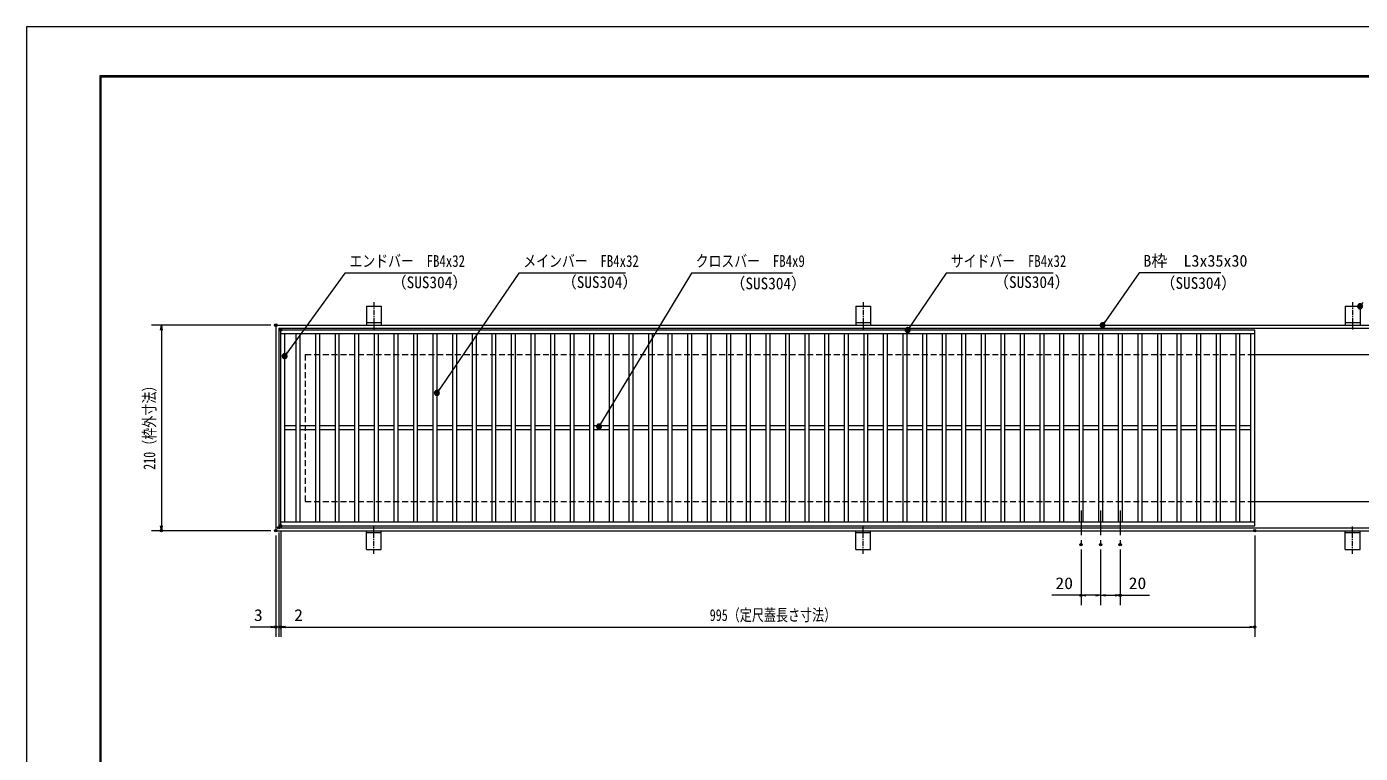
# Model space of a CAD drawing. Units: millimetres, scale not verified. Extents: x -1050 to 1050, y -742 to 742.
# Drawn here: x -1050 to 312, y 0 to 742 of the extents above; entities that cross this region are included whole.
import ezdxf
from ezdxf.enums import TextEntityAlignment as Align

# ---------------------------------------------------------------- set-up
doc = ezdxf.new("R2010")
doc.units = ezdxf.units.MM
doc.header["$LTSCALE"] = 5
doc.header["$PDMODE"] = 32
doc.header["$PDSIZE"] = 2.5
doc.linetypes.add('CHAIN1', pattern=[8, 5, -1, 1, -1])
doc.linetypes.add('DASHED1', pattern=[1.8, 1.2, -0.6])
for name, color, linetype, lineweight in [('0-0_7-図\u3000枠', 4, 'Continuous', 9), ('0-1_寸法注釈', 2, 'Continuous', 9), ('0-4_0', 2, 'Continuous', 9), ('0-5_DEFPOINTS', 134, 'Continuous', 9), ('0-6_枠', 7, 'Continuous', 9), ('0-7_蓋', 5, 'Continuous', 9), ('0-8_アンカー', 7, 'Continuous', 9), ('0-9_溝開口', 4, 'DASHED1', 9), ('0-A_中心線', 6, 'CHAIN1', 9)]:
    doc.layers.add(name, color=color, linetype=linetype, lineweight=lineweight)
doc.styles.add('ＭＳ ゴシック', font='')
doc.styles.get('ＭＳ ゴシック').set_extended_font_data('MS Gothic')

# ---------------------------------------------------------------- blocks, each defined once
blk = doc.blocks.new('_OPEN')
at = {"layer": '0-4_0'}
blk.add_line((0, 0), (-5, 0), dxfattribs=at)
blk.add_lwpolyline([(-5, 0.833), (0, 0), (-5, -0.833)], dxfattribs=at)
blk = doc.blocks.new('A$C5D7C781A')
at = {"layer": '0-8_アンカー', "color": 6, "linetype": 'CHAIN1'}
blk.add_line((37.5, 140.11), (37.5, 0), dxfattribs=at)
at = {"layer": '0-8_アンカー'}
for p, q in [((0, 118.78), (0, 22.26)), ((0, 118.78), (75, 118.78)), ((75, 118.78), (75, 22.26)), ((75, 33.76), (0, 33.76)), ((0, 22.26), (75, 22.26))]:
    blk.add_line(p, q, dxfattribs=at)
blk = doc.blocks.new('_Dot')
at = {"layer": '0-4_0'}
for p, q in [((-2.5, 0), (-5, 0)), ((2.445, 0.5), (-2.445, 0.5)), ((1.997, 1.5), (-1.997, 1.5)), ((2.289, -0.995), (-2.289, -0.995)), ((1.499, -1.995), (-1.499, -1.995))]:
    blk.add_line(p, q, dxfattribs=at)
for points in [[(2.5, 0), (2.48, 0.313), (2.421, 0.622), (2.324, 0.92), (2.191, 1.204), (2.023, 1.469), (1.822, 1.711), (1.594, 1.926), (1.34, 2.111), (1.064, 2.262), (0.773, 2.378), (0.468, 2.456), (0.157, 2.495), (-0.157, 2.495), (-0.468, 2.456), (-0.773, 2.378), (-1.064, 2.262), (-1.34, 2.111), (-1.594, 1.926), (-1.822, 1.711), (-2.023, 1.469), (-2.191, 1.204), (-2.324, 0.92), (-2.421, 0.622), (-2.48, 0.313), (-2.5, 0), (0, 0)], [(-2.5, 0), (-2.48, -0.313), (-2.421, -0.622), (-2.324, -0.92), (-2.191, -1.204), (-2.023, -1.469), (-1.822, -1.711), (-1.594, -1.926), (-1.34, -2.111), (-1.064, -2.262), (-0.773, -2.378), (-0.468, -2.456), (-0.157, -2.495), (0.157, -2.495), (0.468, -2.456), (0.773, -2.378), (1.064, -2.262), (1.34, -2.111), (1.594, -1.926), (1.822, -1.711), (2.023, -1.469), (2.191, -1.204), (2.324, -0.92), (2.421, -0.622), (2.48, -0.313), (2.5, 0), (0, 0)]]:
    blk.add_lwpolyline(points, close=True, dxfattribs=at)

msp = doc.modelspace()

# ---------------------------------------------------------------- linework, layer by layer
at = {"layer": '0-0_7-図\u3000枠'}
for p, q in [((-975, -692.5), (-975, 692.5)), ((-973.75, -691.25), (-973.75, 691.25)), ((-973.75, 691.25), (998.75, 691.25))]:
    msp.add_line(p, q, dxfattribs=at)
msp.add_lwpolyline([(-975, 692.5), (1000, 692.5), (1000, -692.5)], dxfattribs=at)
at = {"layer": '0-1_寸法注釈'}
for p, q in [((-800.45, 437.475), (-922.363, 437.475)), ((-912.363, 432.475), (-912.363, 232.475)), ((-800.45, 227.475), (-922.363, 227.475)), ((-795.45, 222.475), (-795.45, 118.953)), ((-792.45, 225.475), (-792.45, 118.953)), ((-792.45, 225.475), (-792.45, 118.953)), ((-790.45, 227.475), (-790.45, 118.953)), ((-790.45, 227.475), (-790.45, 118.953)), ((204.55, 222.475), (204.55, 118.953)), ((27.05, 208.328), (27.05, 151.522)), ((47.05, 208.328), (47.05, 151.522)), ((47.05, 208.328), (47.05, 151.522)), ((67.05, 208.328), (67.05, 151.522)), ((27.05, 161.522), (-2.797, 161.522)), ((42.05, 161.522), (32.05, 161.522)), ((52.05, 161.522), (62.05, 161.522)), ((67.05, 161.522), (96.897, 161.522)), ((-800.45, 128.953), (-821.563, 128.953)), ((-797.45, 128.953), (-802.45, 128.953)), ((-792.45, 128.953), (-795.45, 128.953)), ((-792.45, 128.953), (-790.45, 128.953)), ((-787.45, 128.953), (-782.45, 128.953)), ((-785.45, 128.953), (199.55, 128.953)), ((-785.45, 128.953), (-764.337, 128.953))]:
    msp.add_line(p, q, dxfattribs=at)
for points in [[(-615.707, 490.749), (-724.931, 490.749), (-785.857, 406.667)], [(-438.147, 490.749), (-547.371, 490.749), (-630.382, 369.053)], [(-267.513, 490.749), (-370.72, 490.749), (-464.747, 334.829)], [(-1.475, 490.749), (-110.699, 490.749), (-149.41, 433.298)], [(169.797, 490.968), (86.447, 490.968), (49.664, 438.288)]]:
    msp.add_lwpolyline(points, dxfattribs=at)
at = {"layer": '0-5_DEFPOINTS'}
msp.add_lwpolyline([(-1050, -742.5), (-1050, 742.5), (1050, 742.5), (1050, -742.5)], close=True, dxfattribs=at)
for p in [(-795.45, 437.475), (-792.45, 230.475), (-790.45, 232.475), (-912.363, 227.475), (-795.45, 227.475), (-795.45, 227.475), (204.55, 227.475), (27.05, 213.328), (47.05, 213.328), (67.05, 213.328), (27.05, 161.522), (67.05, 161.522), (-795.45, 128.953), (-790.45, 128.953), (204.55, 128.953)]:
    msp.add_point(p, dxfattribs=at)
at = {"layer": '0-6_枠'}
for p, q in [((-795.45, 437.475), (409.55, 437.475)), ((-795.45, 437.475), (-795.45, 227.475)), ((-792.45, 434.475), (407.714, 434.475)), ((-792.45, 434.475), (-792.45, 230.475)), ((204.55, 407.475), (409.55, 407.475)), ((204.55, 257.475), (409.55, 257.475)), ((-795.45, 227.475), (409.55, 227.475)), ((-792.45, 230.475), (411.386, 230.475))]:
    msp.add_line(p, q, dxfattribs=at)
at = {"layer": '0-7_蓋'}
for p, q in [((204.55, 432.475), (-790.45, 432.475)), ((-790.45, 232.475), (-790.45, 432.475)), ((204.55, 428.475), (-790.45, 428.475)), ((-786.45, 236.475), (-786.45, 428.475)), ((-774.95, 428.475), (-774.95, 236.475)), ((-770.95, 428.475), (-770.95, 236.475)), ((-754.95, 428.475), (-754.95, 236.475)), ((-750.95, 428.475), (-750.95, 236.475)), ((-734.95, 428.475), (-734.95, 236.475)), ((-730.95, 428.475), (-730.95, 236.475)), ((-714.95, 428.475), (-714.95, 236.475)), ((-710.95, 428.475), (-710.95, 236.475)), ((-694.95, 428.475), (-694.95, 236.475)), ((-690.95, 428.475), (-690.95, 236.475)), ((-674.95, 428.475), (-674.95, 236.475)), ((-670.95, 428.475), (-670.95, 236.475)), ((-654.95, 428.475), (-654.95, 236.475)), ((-650.95, 428.475), (-650.95, 236.475)), ((-634.95, 428.475), (-634.95, 236.475)), ((-630.95, 428.475), (-630.95, 236.475)), ((-614.95, 428.475), (-614.95, 236.475)), ((-610.95, 428.475), (-610.95, 236.475)), ((-594.95, 428.475), (-594.95, 236.475)), ((-590.95, 428.475), (-590.95, 236.475)), ((-574.95, 428.475), (-574.95, 236.475)), ((-570.95, 428.475), (-570.95, 236.475)), ((-554.95, 428.475), (-554.95, 236.475)), ((-550.95, 428.475), (-550.95, 236.475)), ((-534.95, 428.475), (-534.95, 236.475)), ((-530.95, 428.475), (-530.95, 236.475)), ((-514.95, 428.475), (-514.95, 236.475)), ((-510.95, 428.475), (-510.95, 236.475)), ((-494.95, 428.475), (-494.95, 236.475)), ((-490.95, 428.475), (-490.95, 236.475)), ((-474.95, 428.475), (-474.95, 236.475)), ((-470.95, 428.475), (-470.95, 236.475)), ((-454.95, 428.475), (-454.95, 236.475)), ((-450.95, 428.475), (-450.95, 236.475)), ((-434.95, 428.475), (-434.95, 236.475)), ((-430.95, 428.475), (-430.95, 236.475)), ((-414.95, 428.475), (-414.95, 236.475)), ((-410.95, 428.475), (-410.95, 236.475)), ((-394.95, 428.475), (-394.95, 236.475)), ((-390.95, 428.475), (-390.95, 236.475)), ((-374.95, 428.475), (-374.95, 236.475)), ((-370.95, 428.475), (-370.95, 236.475)), ((-354.95, 428.475), (-354.95, 236.475)), ((-350.95, 428.475), (-350.95, 236.475)), ((-334.95, 428.475), (-334.95, 236.475)), ((-330.95, 428.475), (-330.95, 236.475)), ((-314.95, 428.475), (-314.95, 236.475)), ((-310.95, 428.475), (-310.95, 236.475)), ((-294.95, 428.475), (-294.95, 236.475)), ((-290.95, 428.475), (-290.95, 236.475)), ((-274.95, 428.475), (-274.95, 236.475)), ((-270.95, 428.475), (-270.95, 236.475)), ((-254.95, 428.475), (-254.95, 236.475)), ((-250.95, 428.475), (-250.95, 236.475)), ((-234.95, 428.475), (-234.95, 236.475)), ((-230.95, 428.475), (-230.95, 236.475)), ((-214.95, 428.475), (-214.95, 236.475)), ((-210.95, 428.475), (-210.95, 236.475)), ((-194.95, 428.475), (-194.95, 236.475)), ((-190.95, 428.475), (-190.95, 236.475)), ((-174.95, 428.475), (-174.95, 236.475)), ((-170.95, 428.475), (-170.95, 236.475)), ((-154.95, 428.475), (-154.95, 236.475)), ((-150.95, 428.475), (-150.95, 236.475)), ((-134.95, 428.475), (-134.95, 236.475)), ((-130.95, 428.475), (-130.95, 236.475)), ((-114.95, 428.475), (-114.95, 236.475)), ((-110.95, 428.475), (-110.95, 236.475)), ((-94.95, 428.475), (-94.95, 236.475)), ((-90.95, 428.475), (-90.95, 236.475)), ((-74.95, 428.475), (-74.95, 236.475)), ((-70.95, 428.475), (-70.95, 236.475)), ((-54.95, 428.475), (-54.95, 236.475)), ((-50.95, 428.475), (-50.95, 236.475)), ((-34.95, 428.475), (-34.95, 236.475)), ((-30.95, 428.475), (-30.95, 236.475)), ((-14.95, 428.475), (-14.95, 236.475)), ((-10.95, 428.475), (-10.95, 236.475)), ((5.05, 428.475), (5.05, 236.475)), ((9.05, 428.475), (9.05, 236.475)), ((25.05, 428.475), (25.05, 236.475)), ((29.05, 428.475), (29.05, 236.475)), ((45.05, 428.475), (45.05, 236.475)), ((49.05, 428.475), (49.05, 236.475)), ((65.05, 428.475), (65.05, 236.475)), ((69.05, 428.475), (69.05, 236.475)), ((85.05, 428.475), (85.05, 236.475)), ((89.05, 428.475), (89.05, 236.475)), ((105.05, 428.475), (105.05, 236.475)), ((109.05, 428.475), (109.05, 236.475)), ((125.05, 428.475), (125.05, 236.475)), ((129.05, 428.475), (129.05, 236.475)), ((145.05, 428.475), (145.05, 236.475)), ((149.05, 428.475), (149.05, 236.475)), ((165.05, 428.475), (165.05, 236.475)), ((169.05, 428.475), (169.05, 236.475)), ((185.05, 428.475), (185.05, 236.475)), ((189.05, 428.475), (189.05, 236.475)), ((200.55, 236.475), (200.55, 428.475)), ((204.55, 232.475), (204.55, 432.475)), ((-774.95, 334.475), (-786.45, 334.475)), ((-774.95, 330.475), (-786.45, 330.475)), ((-754.95, 334.475), (-770.95, 334.475)), ((-754.95, 330.475), (-770.95, 330.475)), ((-734.95, 334.475), (-750.95, 334.475)), ((-734.95, 330.475), (-750.95, 330.475)), ((-714.95, 334.475), (-730.95, 334.475)), ((-714.95, 330.475), (-730.95, 330.475)), ((-694.95, 334.475), (-710.95, 334.475)), ((-694.95, 330.475), (-710.95, 330.475)), ((-674.95, 334.475), (-690.95, 334.475)), ((-674.95, 330.475), (-690.95, 330.475)), ((-654.95, 334.475), (-670.95, 334.475)), ((-654.95, 330.475), (-670.95, 330.475)), ((-634.95, 334.475), (-650.95, 334.475)), ((-634.95, 330.475), (-650.95, 330.475)), ((-614.95, 334.475), (-630.95, 334.475)), ((-614.95, 330.475), (-630.95, 330.475)), ((-594.95, 334.475), (-610.95, 334.475)), ((-594.95, 330.475), (-610.95, 330.475)), ((-574.95, 334.475), (-590.95, 334.475)), ((-574.95, 330.475), (-590.95, 330.475)), ((-554.95, 334.475), (-570.95, 334.475)), ((-554.95, 330.475), (-570.95, 330.475)), ((-534.95, 334.475), (-550.95, 334.475)), ((-534.95, 330.475), (-550.95, 330.475)), ((-514.95, 334.475), (-530.95, 334.475)), ((-514.95, 330.475), (-530.95, 330.475)), ((-494.95, 334.475), (-510.95, 334.475)), ((-494.95, 330.475), (-510.95, 330.475)), ((-474.95, 334.475), (-490.95, 334.475)), ((-474.95, 330.475), (-490.95, 330.475)), ((-454.95, 334.475), (-470.95, 334.475)), ((-454.95, 330.475), (-470.95, 330.475)), ((-434.95, 334.475), (-450.95, 334.475)), ((-434.95, 330.475), (-450.95, 330.475)), ((-414.95, 334.475), (-430.95, 334.475)), ((-414.95, 330.475), (-430.95, 330.475)), ((-394.95, 334.475), (-410.95, 334.475)), ((-394.95, 330.475), (-410.95, 330.475)), ((-374.95, 334.475), (-390.95, 334.475)), ((-374.95, 330.475), (-390.95, 330.475)), ((-354.95, 334.475), (-370.95, 334.475)), ((-354.95, 330.475), (-370.95, 330.475)), ((-334.95, 334.475), (-350.95, 334.475)), ((-334.95, 330.475), (-350.95, 330.475)), ((-314.95, 334.475), (-330.95, 334.475)), ((-314.95, 330.475), (-330.95, 330.475)), ((-294.95, 334.475), (-310.95, 334.475)), ((-294.95, 330.475), (-310.95, 330.475)), ((-274.95, 334.475), (-290.95, 334.475)), ((-274.95, 330.475), (-290.95, 330.475)), ((-254.95, 334.475), (-270.95, 334.475)), ((-254.95, 330.475), (-270.95, 330.475)), ((-234.95, 334.475), (-250.95, 334.475)), ((-234.95, 330.475), (-250.95, 330.475)), ((-214.95, 334.475), (-230.95, 334.475)), ((-214.95, 330.475), (-230.95, 330.475)), ((-194.95, 334.475), (-210.95, 334.475)), ((-194.95, 330.475), (-210.95, 330.475)), ((-174.95, 334.475), (-190.95, 334.475)), ((-174.95, 330.475), (-190.95, 330.475)), ((-154.95, 334.475), (-170.95, 334.475)), ((-154.95, 330.475), (-170.95, 330.475)), ((-134.95, 334.475), (-150.95, 334.475)), ((-134.95, 330.475), (-150.95, 330.475)), ((-114.95, 334.475), (-130.95, 334.475)), ((-114.95, 330.475), (-130.95, 330.475)), ((-94.95, 334.475), (-110.95, 334.475)), ((-94.95, 330.475), (-110.95, 330.475)), ((-74.95, 334.475), (-90.95, 334.475)), ((-74.95, 330.475), (-90.95, 330.475)), ((-54.95, 334.475), (-70.95, 334.475)), ((-54.95, 330.475), (-70.95, 330.475)), ((-34.95, 334.475), (-50.95, 334.475)), ((-34.95, 330.475), (-50.95, 330.475)), ((-14.95, 334.475), (-30.95, 334.475)), ((-14.95, 330.475), (-30.95, 330.475)), ((5.05, 334.475), (-10.95, 334.475)), ((5.05, 330.475), (-10.95, 330.475)), ((25.05, 334.475), (9.05, 334.475)), ((25.05, 330.475), (9.05, 330.475)), ((45.05, 334.475), (29.05, 334.475)), ((45.05, 330.475), (29.05, 330.475)), ((65.05, 334.475), (49.05, 334.475)), ((65.05, 330.475), (49.05, 330.475)), ((85.05, 334.475), (69.05, 334.475)), ((85.05, 330.475), (69.05, 330.475)), ((105.05, 334.475), (89.05, 334.475)), ((105.05, 330.475), (89.05, 330.475)), ((125.05, 334.475), (109.05, 334.475)), ((125.05, 330.475), (109.05, 330.475)), ((145.05, 334.475), (129.05, 334.475)), ((145.05, 330.475), (129.05, 330.475)), ((165.05, 334.475), (149.05, 334.475)), ((165.05, 330.475), (149.05, 330.475)), ((185.05, 334.475), (169.05, 334.475)), ((185.05, 330.475), (169.05, 330.475)), ((200.55, 334.475), (189.05, 334.475)), ((200.55, 330.475), (189.05, 330.475)), ((-790.45, 236.475), (204.55, 236.475)), ((-790.45, 232.475), (204.55, 232.475))]:
    msp.add_line(p, q, dxfattribs=at)
at = {"layer": '0-7_蓋', "color": 7}
for p in [(-790.45, 432.475), (-790.45, 232.475)]:
    msp.add_point(p, dxfattribs=at)
at = {"layer": '0-9_溝開口'}
for p, q in [((-765.45, 407.475), (204.55, 407.475)), ((-765.45, 407.475), (-765.45, 257.475)), ((-765.45, 257.475), (204.55, 257.475))]:
    msp.add_line(p, q, dxfattribs=at)
at = {"layer": '0-A_中心線'}
for p, q in [((27.05, 247.969), (27.05, 213.328)), ((47.05, 247.969), (47.05, 213.328)), ((67.05, 247.969), (67.05, 213.328))]:
    msp.add_line(p, q, dxfattribs=at)

# ---------------------------------------------------------------- block references
at = {"layer": '0-1_寸法注釈'}
for name, p, rotation in [('_Dot', (312.05, 456.779), 229.33113), ('_OPEN', (-912.363, 437.475), 90), ('_Dot', (-149.979, 432.475), 235.34703), ('_Dot', (49.081, 437.475), 234.35189), ('_Dot', (-786.45, 405.862), 233.62864), ('_Dot', (-630.95, 368.23), 235.38142), ('_Dot', (-465.268, 333.975), 238.63944), ('_OPEN', (-912.363, 227.475), 270), ('_OPEN', (27.05, 161.522), 180), ('_OPEN', (47.05, 161.522), 180), ('_OPEN', (-792.45, 128.953), 180), ('_OPEN', (-790.45, 128.953), 180), ('_OPEN', (-790.45, 128.953), 180)]:
    msp.add_blockref(name, p, dxfattribs=dict(at, rotation=rotation))
for p in [(47.05, 161.522), (67.05, 161.522), (-795.45, 128.953), (-792.45, 128.953), (204.55, 128.953)]:
    msp.add_blockref('_OPEN', p, dxfattribs=at)
at = {"layer": '0-8_アンカー', "xscale": 0.2, "yscale": 0.2}
for p in [(-702.95, 433.023), (-202.95, 433.023), (297.05, 433.023)]:
    msp.add_blockref('A$C5D7C781A', p, dxfattribs=at)
at = {"layer": '0-8_アンカー', "xscale": -0.2, "yscale": 0.2, "rotation": 180}
for p in [(-702.95, 231.927), (-202.95, 231.927), (297.05, 231.927)]:
    msp.add_blockref('A$C5D7C781A', p, dxfattribs=at)

# ---------------------------------------------------------------- texts
at = {"layer": '0-1_寸法注釈', "color": 7, "style": 'ＭＳ ゴシック'}
for s, height, width, p in [('エンドバー\u3000FB4x32', 12.02, 0.8, (-720.154, 493.436)), ('メインバー\u3000FB4x32', 12.02, 0.8, (-542.594, 493.436)), ('クロスバー\u3000FB4x9', 12.03, 0.8, (-366.554, 493.436)), ('サイドバー\u3000FB4x32', 12.02, 0.8, (-105.921, 493.436)), ('（SUS304）', 12.02, 0.95, (-677.407, 471.644)), ('（SUS304）', 12.02, 0.95, (-503.663, 471.881)), ('（SUS304）', 12.02, 0.95, (-331.357, 470.515)), ('（SUS304）', 12.02, 0.95, (-62.079, 471.881)), ('（SUS304）', 12.02, 0.95, (107.958, 470.919)), ('20', 12.02, 1.1, (0.893, 164.209)), ('20', 12.02, 1.1, (75.74, 164.209)), ('3', 12.02, 1.1, (-817.873, 131.64)), ('2', 12.02, 1.1, (-776.76, 131.64)), ('995（定尺蓋長さ寸法）', 12.03, 0.75, (-352.249, 131.64))]:
    msp.add_text(s, height=height, dxfattribs=dict(at, width=width)).set_placement(p, align=Align.BOTTOM_LEFT)
msp.add_text('B枠\u3000L3x35x30', height=12.02, dxfattribs=at).set_placement((90.7, 493.655), align=Align.BOTTOM_LEFT)
at = {"layer": '0-1_寸法注釈', "color": 7, "style": 'ＭＳ ゴシック', "width": 0.75}
msp.add_text('210（枠外寸法）', height=12.03, rotation=90, dxfattribs=at).set_placement((-915.05, 289.682), align=Align.BOTTOM_LEFT)

doc.saveas('drawing.dxf')
